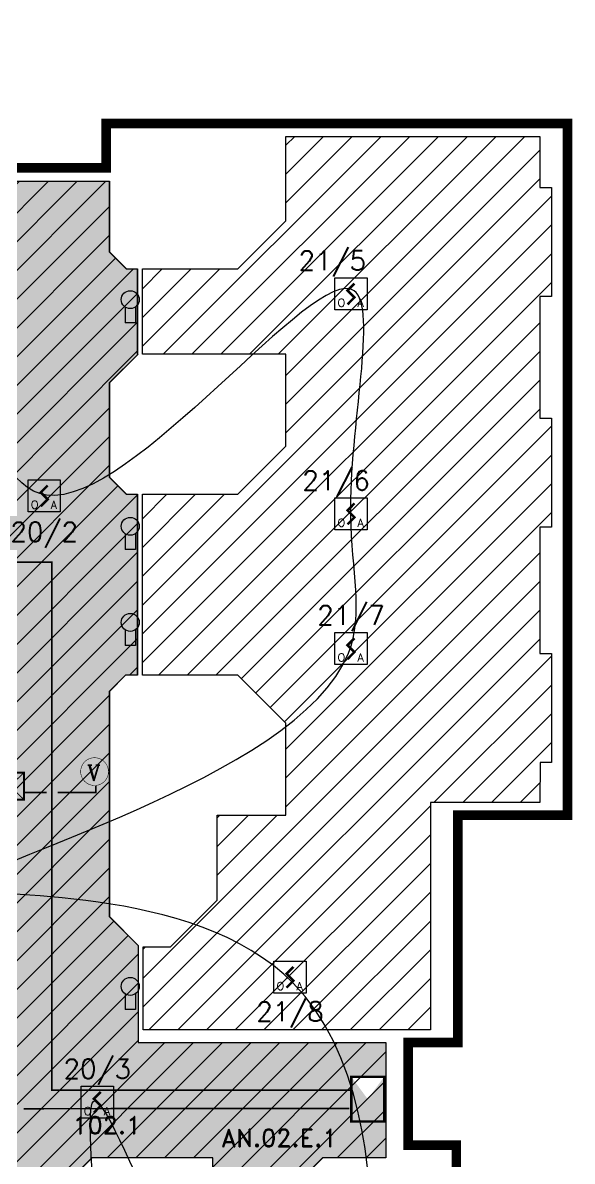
# Model space of a CAD drawing. Header units: millimetres. Extents: x 107 to 210, y 0 to 81.
# Drawn here: x 200.64 to 209.21, y 14.67 to 32.45 of the extents above; entities that cross this region are included whole.
import ezdxf
from ezdxf.enums import TextEntityAlignment as Align

# ---------------------------------------------------------------- set-up
doc = ezdxf.new("R2010")
doc.units = ezdxf.units.MM
doc.linetypes.add('CONTINU', pattern=[0])
doc.linetypes.add('SLD', pattern=[0])
for name, color, linetype in [('ATEIS MISE EN SECURITE', 7, 'Continuous'), ('ATEIS ZONES MES', 7, 'Continuous'), ('JCC-ADRESSAGE', 6, 'Continuous'), ('JCC-FILERIE SDI', 6, 'Continuous'), ('JCC-INDICATEUR ACTION', 1, 'Continuous'), ('JCC-OPTIQUE_A', 1, 'Continuous'), ('JCC-ZONING ZDA-ZDM', 5, 'Continuous')]:
    doc.layers.add(name, color=color, linetype=linetype)
doc.styles.add('HELVL', font='ROMAND.SHX')
doc.styles.add('ROMANC', font='romanc')
doc.styles.get("Standard").update_dxf_attribs({"font": 'romans.shx'})
doc.styles.add('TEXTE', font='romans.shx')
pattern_1 = [(45, (143.08944, 5.6988), (-0.2245064, 0.2245064), [])]

# ---------------------------------------------------------------- blocks, each defined once
blk = doc.blocks.new('indicateur action')
at = {"layer": 'JCC-INDICATEUR ACTION'}
blk.add_hatch(color=0, dxfattribs=at).paths.add_polyline_path([(0.8, -0.05, -0.315344), (-0.8, -0.05), (-0.8, -2.5), (0.8, -2.5)])
at = {"layer": 'JCC-INDICATEUR ACTION', "color": 0}
for p, q in [((-0.8, -0.05), (-0.8, -2.5)), ((0.8, -0.05), (0.8, -2.5)), ((0.8, -2.5), (-0.8, -2.5))]:
    blk.add_line(p, q, dxfattribs=at)
blk.add_circle((0, 1.1), 1.4, dxfattribs=at)
at = {"layer": 'JCC-ADRESSAGE', "style": 'TEXTE'}
blk.add_attdef('ADRESSE', text='', height=3, dxfattribs=at).set_placement((0, 5), align=Align.MIDDLE)
blk = doc.blocks.new('optique_a')
at = {"layer": 'JCC-OPTIQUE_A', "color": 0}
blk.add_lwpolyline([(-2.5, 2.5), (2.5, 2.5), (2.5, -2.5), (-2.5, -2.5)], close=True, dxfattribs=at)
at = {"layer": 'JCC-OPTIQUE_A', "color": 0, "const_width": 0.385}
blk.add_lwpolyline([(0.54, 1.63), (-0.54, 0.54), (0.54, -0.54), (-0.54, -1.63)], dxfattribs=at)
at = {"layer": 'JCC-ADRESSAGE', "style": 'TEXTE'}
blk.add_attdef('ADRESSE', text='', height=3, dxfattribs=at).set_placement((0, 5), align=Align.MIDDLE)
at = {"layer": 'JCC-OPTIQUE_A', "color": 0}
for s, p in [('O', (-1.5, -2)), ('A', (1.5, -2))]:
    blk.add_text(s, height=1.25, dxfattribs=at).set_placement(p, align=Align.CENTER)
blk = doc.blocks.new("VOLETS D'AMENEE D'AIR DESENFUMAGE")
at = {"color": 3, "linetype": 'SLD', "const_width": 0.373}
blk.add_lwpolyline([(0, 5.12), (0, 0), (6.97, 0), (6.97, 5.12)], close=True, dxfattribs=at)
at = {"color": 3, "linetype": 'SLD'}
blk.add_solid([(0, 5.12), (0, 0), (6.97, 0), (6.97, 5.12)], dxfattribs=at)
blk = doc.blocks.new('BOITE DE RACCORDEMENT PCF')
at = {"color": 3, "linetype": 'Continuous', "const_width": 0.02}
blk.add_lwpolyline([(0, 0.275), (0, 0), (0.292, 0), (0.292, 0.275)], close=True, dxfattribs=at)
at = {"color": 3, "linetype": 'Continuous', "const_width": 0.01}
for points in [[(0.292, 0), (0, 0.275)], [(0.292, 0.275), (0, 0)]]:
    blk.add_lwpolyline(points, dxfattribs=at)
blk = doc.blocks.new('VENTOUSE ELECTROMANETIQUE A RUPTURE')
at = {"color": 4, "linetype": 'Continuous', "const_width": 0.00535}
blk.add_lwpolyline([(-0.142, 0, 1), (0.142, 0, 1)], format="xyb", close=True, dxfattribs=at)
at = {"color": 1, "linetype": 'SLD', "style": 'ROMANC'}
blk.add_text('V', height=0.16, dxfattribs=at).set_placement((-0.077, -0.096))

msp = doc.modelspace()

# ---------------------------------------------------------------- hatches: boundary and pattern name
at = {"layer": 'ATEIS ZONES MES'}
h = msp.add_hatch(dxfattribs=at)
h.set_pattern_fill('DOTS', color=3, scale=0.1, style=0)
h.set_pattern_definition([(0, (143.08978, 5.69879), (0.079375, 0.15875), [0, -0.15875])])
edge = h.paths.add_edge_path()
edge.add_line((187.535, 16.484), (187.535, 16.524))
edge.add_line((187.535, 16.524), (200.191, 16.524))
edge.add_line((200.191, 16.524), (200.191, 23.774))
edge.add_line((200.191, 23.774), (199.591, 23.774))
edge.add_line((199.591, 23.774), (199.591, 23.674))
edge.add_line((199.591, 23.674), (199.691, 23.674))
edge.add_line((199.691, 23.674), (199.691, 23.274))
edge.add_line((199.691, 23.274), (200.041, 23.274))
edge.add_line((200.041, 23.274), (200.041, 21.374))
edge.add_line((200.041, 21.374), (196.641, 21.374))
edge.add_line((196.641, 21.374), (196.641, 21.974))
edge.add_line((196.641, 21.974), (195.441, 21.974))
edge.add_line((195.441, 21.974), (195.441, 23.774))
edge.add_line((195.441, 23.774), (193.284, 23.774))
edge.add_line((193.284, 23.774), (190.939, 23.774))
edge.add_line((190.939, 23.774), (186.691, 23.774))
edge.add_line((186.691, 23.774), (185.241, 23.774))
edge.add_line((185.241, 23.774), (185.241, 26.024))
edge.add_line((185.241, 26.024), (186.811, 26.024))
edge.add_line((186.811, 26.024), (187.261, 25.574))
edge.add_line((187.261, 25.574), (191.022, 25.574))
edge.add_line((191.022, 25.574), (191.472, 26.024))
edge.add_line((191.472, 26.024), (194.011, 26.024))
edge.add_line((194.011, 26.024), (194.461, 25.574))
edge.add_line((194.461, 25.574), (198.222, 25.574))
edge.add_line((198.222, 25.574), (198.672, 26.024))
edge.add_line((198.672, 26.024), (200.091, 26.024))
edge.add_line((200.091, 26.024), (200.091, 29.973))
edge.add_line((200.091, 29.973), (201.991, 29.973))
edge.add_line((201.991, 29.973), (201.991, 28.872))
edge.add_line((201.991, 28.872), (202.257, 28.607))
edge.add_line((202.257, 28.607), (202.428, 28.607))
edge.add_line((202.428, 28.607), (202.428, 27.273))
edge.add_line((202.428, 27.273), (202.441, 27.274))
edge.add_line((202.441, 27.274), (201.991, 26.824))
edge.add_line((201.991, 26.824), (201.991, 25.352))
edge.add_line((201.991, 25.352), (202.257, 25.087))
edge.add_line((202.257, 25.087), (202.428, 25.087))
edge.add_line((202.428, 25.087), (202.428, 22.26))
edge.add_line((202.428, 22.26), (202.244, 22.26))
edge.add_line((202.244, 22.26), (201.991, 22.008))
edge.add_line((201.991, 22.008), (201.992, 18.492))
edge.add_line((201.992, 18.492), (202.442, 18.042))
edge.add_line((202.442, 18.042), (202.442, 16.524))
edge.add_line((202.442, 16.524), (206.307, 16.524))
edge.add_line((206.307, 16.524), (206.307, 14.724))
edge.add_line((206.307, 14.724), (205.321, 14.724))
edge.add_line((205.321, 14.724), (204.926, 14.328))
edge.add_line((204.926, 14.328), (204.926, 14.23))
edge.add_line((204.926, 14.23), (203.608, 14.23))
edge.add_line((203.608, 14.23), (203.608, 14.724))
edge.add_line((203.608, 14.724), (201.721, 14.724))
edge.add_line((201.721, 14.724), (201.326, 14.328))
edge.add_line((201.326, 14.328), (201.326, 14.239))
edge.add_line((201.326, 14.239), (201.326, 14.23))
edge.add_line((201.326, 14.23), (198.59, 14.23))
edge.add_line((198.59, 14.23), (198.589, 14.328))
edge.add_line((198.589, 14.328), (198.194, 14.724))
edge.add_line((198.194, 14.724), (194.461, 14.724))
edge.add_line((194.461, 14.724), (194.011, 14.274))
edge.add_line((194.011, 14.274), (191.472, 14.274))
edge.add_line((191.472, 14.274), (191.023, 14.724))
edge.add_line((191.023, 14.724), (187.535, 14.724))
edge.add_line((187.535, 14.724), (187.535, 16.484))
at = {"layer": 'JCC-ZONING ZDA-ZDM'}
h = msp.add_hatch(dxfattribs=at)
h.set_pattern_fill('ANSI31', color=106, scale=0.1, style=0)
h.set_pattern_definition(pattern_1)
edge = h.paths.add_edge_path()
edge.add_line((204.745, 30.674), (208.709, 30.674))
edge.add_line((208.709, 30.674), (208.709, 29.874))
edge.add_line((208.709, 29.874), (208.889, 29.874))
edge.add_line((208.889, 29.874), (208.889, 28.174))
edge.add_line((208.889, 28.174), (208.709, 28.174))
edge.add_line((208.709, 28.174), (208.709, 26.273))
edge.add_line((208.709, 26.273), (208.889, 26.273))
edge.add_line((208.889, 26.273), (208.889, 24.573))
edge.add_line((208.889, 24.573), (208.709, 24.573))
edge.add_line((208.709, 24.573), (208.709, 22.599))
edge.add_line((208.709, 22.599), (208.889, 22.599))
edge.add_line((208.889, 22.599), (208.889, 20.899))
edge.add_line((208.889, 20.899), (208.712, 20.896))
edge.add_line((208.712, 20.896), (208.709, 20.274))
edge.add_line((208.709, 20.274), (207.001, 20.274))
edge.add_line((207.001, 20.274), (207.001, 16.724))
edge.add_line((207.001, 16.724), (202.519, 16.724))
edge.add_line((202.519, 16.724), (202.519, 18.018))
edge.add_line((202.519, 18.018), (202.945, 18.018))
edge.add_line((202.945, 18.018), (203.675, 18.748))
edge.add_line((203.675, 18.748), (203.675, 20.069))
edge.add_line((203.675, 20.069), (203.675, 20.074))
edge.add_line((203.675, 20.074), (204.745, 20.074))
edge.add_line((204.745, 20.074), (204.745, 21.511))
edge.add_line((204.745, 21.511), (203.996, 22.26))
edge.add_line((203.996, 22.26), (202.506, 22.26))
edge.add_line((202.506, 22.26), (202.506, 25.087))
edge.add_line((202.506, 25.087), (203.996, 25.087))
edge.add_line((203.996, 25.087), (204.745, 25.835))
edge.add_line((204.745, 25.835), (204.745, 27.174))
edge.add_line((204.745, 27.174), (204.745, 27.274))
edge.add_line((204.745, 27.274), (202.506, 27.274))
edge.add_line((202.506, 27.274), (202.506, 28.607))
edge.add_line((202.506, 28.607), (203.996, 28.607))
edge.add_line((203.996, 28.607), (204.745, 29.356))
edge.add_line((204.745, 29.356), (204.745, 30.674))
h = msp.add_hatch(dxfattribs=at)
h.set_pattern_fill('ANSI31', color=42, scale=0.1, style=0)
h.set_pattern_definition(pattern_1)
edge = h.paths.add_edge_path()
edge.add_line((187.533, 16.484), (187.533, 16.524))
edge.add_line((187.533, 16.524), (200.189, 16.524))
edge.add_line((200.189, 16.524), (200.189, 23.774))
edge.add_line((200.189, 23.774), (199.589, 23.774))
edge.add_line((199.589, 23.774), (199.589, 23.674))
edge.add_line((199.589, 23.674), (199.689, 23.674))
edge.add_line((199.689, 23.674), (199.689, 23.274))
edge.add_line((199.689, 23.274), (200.039, 23.274))
edge.add_line((200.039, 23.274), (200.039, 21.374))
edge.add_line((200.039, 21.374), (196.639, 21.374))
edge.add_line((196.639, 21.374), (196.639, 21.974))
edge.add_line((196.639, 21.974), (195.439, 21.974))
edge.add_line((195.439, 21.974), (195.439, 23.774))
edge.add_line((195.439, 23.774), (193.282, 23.774))
edge.add_line((193.282, 23.774), (190.938, 23.774))
edge.add_line((190.938, 23.774), (186.689, 23.774))
edge.add_line((186.689, 23.774), (185.239, 23.774))
edge.add_line((185.239, 23.774), (185.239, 26.024))
edge.add_line((185.239, 26.024), (186.809, 26.024))
edge.add_line((186.809, 26.024), (187.259, 25.574))
edge.add_line((187.259, 25.574), (191.02, 25.574))
edge.add_line((191.02, 25.574), (191.47, 26.024))
edge.add_line((191.47, 26.024), (194.01, 26.024))
edge.add_line((194.01, 26.024), (194.459, 25.574))
edge.add_line((194.459, 25.574), (198.22, 25.574))
edge.add_line((198.22, 25.574), (198.67, 26.024))
edge.add_line((198.67, 26.024), (200.089, 26.024))
edge.add_line((200.089, 26.024), (200.089, 29.973))
edge.add_line((200.089, 29.973), (201.989, 29.973))
edge.add_line((201.989, 29.973), (201.989, 28.872))
edge.add_line((201.989, 28.872), (202.255, 28.607))
edge.add_line((202.255, 28.607), (202.426, 28.607))
edge.add_line((202.426, 28.607), (202.426, 27.273))
edge.add_line((202.426, 27.273), (202.439, 27.274))
edge.add_line((202.439, 27.274), (201.989, 26.824))
edge.add_line((201.989, 26.824), (201.989, 25.352))
edge.add_line((201.989, 25.352), (202.255, 25.087))
edge.add_line((202.255, 25.087), (202.426, 25.087))
edge.add_line((202.426, 25.087), (202.426, 22.26))
edge.add_line((202.426, 22.26), (202.242, 22.26))
edge.add_line((202.242, 22.26), (201.989, 22.008))
edge.add_line((201.989, 22.008), (201.99, 18.492))
edge.add_line((201.99, 18.492), (202.44, 18.042))
edge.add_line((202.44, 18.042), (202.44, 16.524))
edge.add_line((202.44, 16.524), (206.305, 16.524))
edge.add_line((206.305, 16.524), (206.305, 14.724))
edge.add_line((206.305, 14.724), (205.319, 14.724))
edge.add_line((205.319, 14.724), (204.924, 14.328))
edge.add_line((204.924, 14.328), (204.924, 14.23))
edge.add_line((204.924, 14.23), (203.606, 14.23))
edge.add_line((203.606, 14.23), (203.606, 14.724))
edge.add_line((203.606, 14.724), (201.719, 14.724))
edge.add_line((201.719, 14.724), (201.324, 14.328))
edge.add_line((201.324, 14.328), (201.324, 14.239))
edge.add_line((201.324, 14.239), (201.324, 14.23))
edge.add_line((201.324, 14.23), (198.588, 14.23))
edge.add_line((198.588, 14.23), (198.588, 14.328))
edge.add_line((198.588, 14.328), (198.192, 14.724))
edge.add_line((198.192, 14.724), (194.459, 14.724))
edge.add_line((194.459, 14.724), (194.009, 14.274))
edge.add_line((194.009, 14.274), (191.47, 14.274))
edge.add_line((191.47, 14.274), (191.021, 14.724))
edge.add_line((191.021, 14.724), (187.533, 14.724))
edge.add_line((187.533, 14.724), (187.533, 16.484))

# ---------------------------------------------------------------- linework, layer by layer
at = {"layer": 'ATEIS MISE EN SECURITE', "color": 3, "linetype": 'CONTINU', "const_width": 0.025}
for points in [[(205.758, 15.782), (201.092, 15.782), (201.092, 22.833), (201.092, 24.024), (197.215, 24.024), (197.215, 22.036)], [(200.654, 15.492), (205.734, 15.497)]]:
    msp.add_lwpolyline(points, dxfattribs=at)
at = {"layer": 'ATEIS MISE EN SECURITE', "color": 6, "linetype": 'CONTINU', "const_width": 0.025}
for points in [[(201.186, 20.43), (201.781, 20.43), (201.781, 20.531)], [(200.675, 20.43), (201.015, 20.43)]]:
    msp.add_lwpolyline(points, dxfattribs=at)
at = {"layer": 'ATEIS ZONES MES', "color": 3}
for points in [[(200.091, 29.973), (201.991, 29.973), (201.991, 28.872), (202.257, 28.607), (202.428, 28.607), (202.428, 27.273), (202.441, 27.274), (201.991, 26.824), (201.991, 25.352), (202.257, 25.087), (202.428, 25.087), (202.428, 22.26), (202.244, 22.26), (201.991, 22.008), (201.992, 18.492), (202.442, 18.042), (202.442, 16.524), (206.307, 16.524), (206.307, 14.724), (205.321, 14.724), (204.926, 14.328)], [(203.608, 14.23), (203.608, 14.724), (201.721, 14.724), (201.326, 14.328)]]:
    msp.add_lwpolyline(points, dxfattribs=at)
at = {"layer": 'JCC-FILERIE SDI', "color": 6}
msp.add_open_spline([(195.44, 18.252), (195.464, 18.009), (195.925, 17.453), (195.266, 15.82), (192.4, 15.829), (191.706, 19.079), (184.428, 18.38), (194.044, 16.939), (190.304, 11.175), (195.229, 12.006), (197.527, 11.031), (202.521, 10.012), (200.721, 19.74), (205.313, 5.756), (207.53, 19.483), (195.614, 18.276), (206.582, 21.029), (205.459, 25.012), (206.931, 31.033), (199.875, 21.575), (199.789, 31.247), (194.45, 29.393), (191.152, 29.329), (185.023, 30.495), (189.058, 25.815), (185.787, 21.975), (187.394, 22.027), (187.985, 21.989), (189.986, 22.001), (193.046, 26.66), (192.546, 23.302), (194.577, 24.629), (195.814, 24.549), (196.799, 24.454), (197.834, 24.153), (197.834, 23.697)], degree=3, knots=[0, 0, 0, 0, 0.734023, 1.960691, 4.30525, 6.992675, 10.667173, 15.799977, 19.658766, 21.768128, 26.86705, 29.151106, 33.957422, 39.636944, 46.349668, 51.604429, 58.529382, 60.669349, 64.188596, 69.952449, 74.978248, 79.456736, 82.357176, 86.746638, 90.999994, 94.252827, 94.736309, 95.288829, 96.077197, 100.911363, 101.547543, 103.74041, 104.707818, 105.542717, 106.909574, 106.909574, 106.909574, 106.909574], dxfattribs=at)
at = {"layer": 'JCC-ZONING ZDA-ZDM', "color": 201, "const_width": 0.15}
msp.add_lwpolyline([(207.406, 7.949), (207.406, 14.924), (206.656, 14.924), (206.656, 16.524), (207.431, 16.524), (207.431, 20.074), (209.139, 20.074), (209.139, 30.874), (201.94, 30.874), (201.94, 30.182), (200.24, 30.182), (200.24, 32.373), (185.54, 32.373), (185.54, 26.774), (185.39, 26.774)], dxfattribs=at)
at = {"layer": 'JCC-ZONING ZDA-ZDM', "color": 106}
msp.add_lwpolyline([(204.745, 30.674), (208.709, 30.674), (208.709, 29.874), (208.889, 29.874), (208.889, 28.174), (208.709, 28.174), (208.709, 26.273), (208.889, 26.273), (208.889, 24.573), (208.709, 24.573), (208.709, 22.599), (208.889, 22.599), (208.889, 20.899), (208.712, 20.896), (208.709, 20.274), (207.001, 20.274), (207.001, 16.724), (202.519, 16.724), (202.519, 18.018), (202.945, 18.018), (203.675, 18.748), (203.675, 20.069), (203.675, 20.074), (204.745, 20.074), (204.745, 21.511), (203.996, 22.26), (202.506, 22.26), (202.506, 25.087), (203.996, 25.087), (204.745, 25.835), (204.745, 27.174), (204.745, 27.274), (202.506, 27.274), (202.506, 28.607), (203.996, 28.607), (204.745, 29.356), (204.745, 30.674)], dxfattribs=at)
at = {"layer": 'JCC-ZONING ZDA-ZDM', "color": 42}
for points in [[(200.089, 29.973), (201.989, 29.973), (201.989, 28.872), (202.255, 28.607), (202.426, 28.607), (202.426, 27.273), (202.439, 27.274), (201.989, 26.824), (201.989, 25.352), (202.255, 25.087), (202.426, 25.087), (202.426, 22.26), (202.242, 22.26), (201.989, 22.008), (201.99, 18.492), (202.44, 18.042), (202.44, 16.524), (206.305, 16.524), (206.305, 14.724), (205.319, 14.724), (204.924, 14.328)], [(203.606, 14.23), (203.606, 14.724), (201.719, 14.724), (201.324, 14.328)]]:
    msp.add_lwpolyline(points, dxfattribs=at)

# ---------------------------------------------------------------- block references
at = {"layer": 'ATEIS MISE EN SECURITE', "linetype": 'Continuous', "xscale": 1.5274875, "yscale": 1.5274875, "zscale": 1.5274875}
for name, p in [('VENTOUSE ELECTROMANETIQUE A RUPTURE', (201.76, 20.756)), ('BOITE DE RACCORDEMENT PCF', (200.213, 20.319))]:
    msp.add_blockref(name, p, dxfattribs=at)
at = {"layer": 'ATEIS MISE EN SECURITE', "linetype": 'Continuous', "xscale": 0.1, "yscale": 0.1, "zscale": 0.1, "rotation": 270}
msp.add_blockref("VOLETS D'AMENEE D'AIR DESENFUMAGE", (205.767, 15.99), dxfattribs=at)
at = {"layer": 'JCC-INDICATEUR ACTION', "lineweight": 0, "xscale": 0.1000000000000014, "yscale": 0.1000000000000014}
for p in [(202.317, 28.015), (202.317, 24.476), (202.317, 22.976), (202.317, 17.292)]:
    msp.add_blockref('indicateur action', p, dxfattribs=at)
at = {"layer": 'JCC-OPTIQUE_A', "lineweight": 0}
ref = msp.add_blockref('optique_a', (205.762, 28.214), dxfattribs=dict(at, xscale=0.1000000000000014, yscale=0.1000000000000014))
ref.add_attrib('ADRESSE', '21/5', dxfattribs={"layer": 'JCC-ADRESSAGE', "height": 0.3, "style": 'TEXTE'}).set_placement((205.471, 28.714), align=Align.MIDDLE)
ref = msp.add_blockref('optique_a', (205.762, 24.78), dxfattribs=dict(at, xscale=0.1000000000000014, yscale=0.1000000000000014))
ref.add_attrib('ADRESSE', '21/6', dxfattribs={"layer": 'JCC-ADRESSAGE', "height": 0.3, "style": 'TEXTE'}).set_placement((205.53, 25.28), align=Align.MIDDLE)
ref = msp.add_blockref('optique_a', (200.975, 25.061), dxfattribs=dict(at, xscale=0.1000000000000014, yscale=0.1000000000000014))
ref.add_attrib('ADRESSE', '20/2', dxfattribs={"layer": 'JCC-ADRESSAGE', "height": 0.3, "style": 'TEXTE'}).set_placement((200.975, 24.478), align=Align.MIDDLE)
ref = msp.add_blockref('optique_a', (205.762, 22.676), dxfattribs=dict(at, xscale=0.1000000000000014, yscale=0.1000000000000014))
ref.add_attrib('ADRESSE', '21/7', dxfattribs={"layer": 'JCC-ADRESSAGE', "height": 0.3, "style": 'TEXTE'}).set_placement((205.762, 23.176), align=Align.MIDDLE)
ref = msp.add_blockref('optique_a', (204.81, 17.545), dxfattribs=dict(at, xscale=0.1000000000000014, yscale=0.1000000000000014))
ref.add_attrib('ADRESSE', '21/8', dxfattribs={"layer": 'JCC-ADRESSAGE', "height": 0.3, "style": 'TEXTE'}).set_placement((204.81, 16.987), align=Align.MIDDLE)
ref = msp.add_blockref('optique_a', (201.803, 15.592), dxfattribs=dict(at, xscale=0.1000000000000014, yscale=0.1000000000000014))
ref.add_attrib('ADRESSE', '20/3', dxfattribs={"layer": 'JCC-ADRESSAGE', "height": 0.3, "style": 'TEXTE'}).set_placement((201.803, 16.092), align=Align.MIDDLE)

# ---------------------------------------------------------------- texts
at = {"layer": 'ATEIS MISE EN SECURITE', "color": 0, "style": 'HELVL'}
for s, p in [('102.1', (201.416, 15.098)), ('AN.02.E.1', (203.736, 14.898))]:
    msp.add_text(s, height=0.2749, dxfattribs=at).set_placement(p)

doc.saveas('drawing.dxf')
